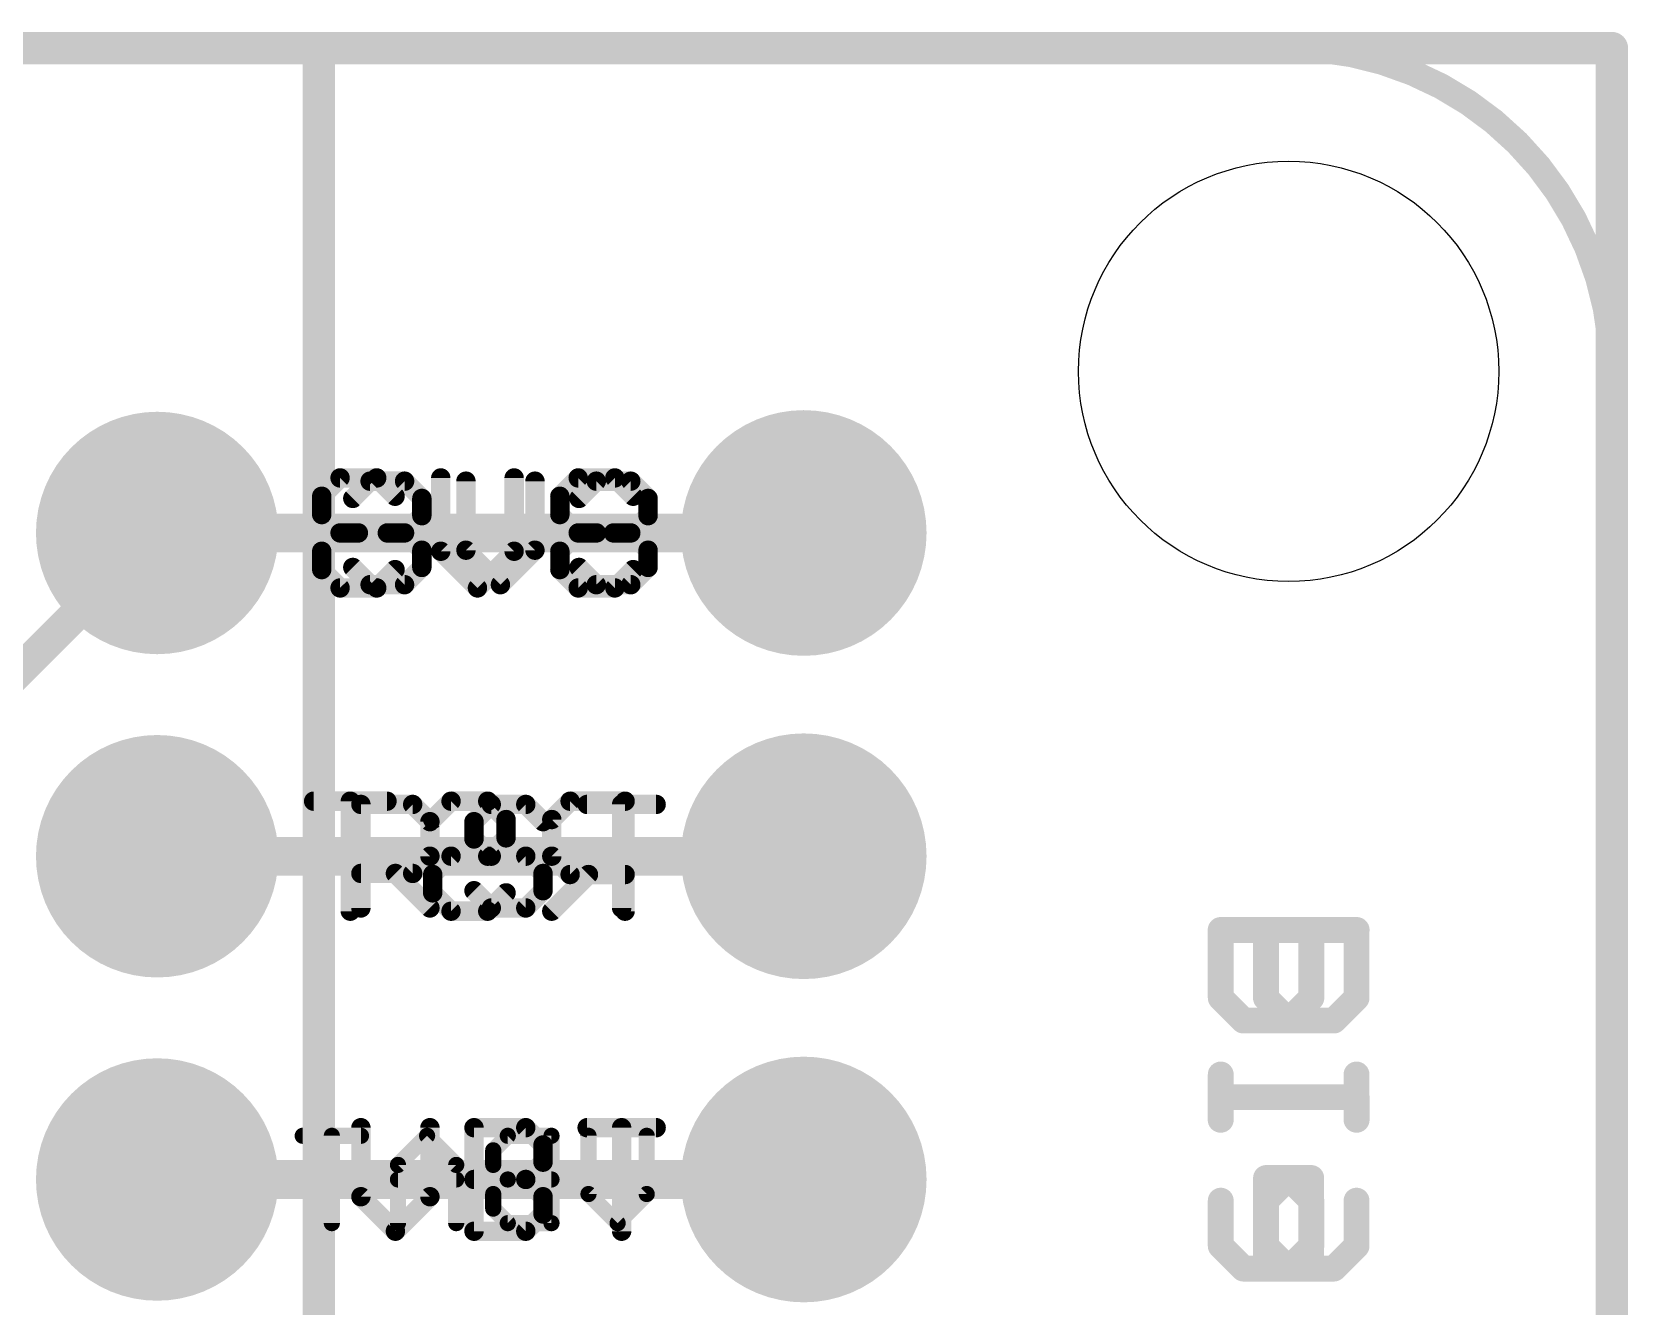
# Model space of a CAD drawing. Extents: x -30 to 77, y -16 to 37.
# Drawn here: x 28.23 to 40.77, y 25.68 to 35.69 of the extents above; entities that cross this region are included whole.
import ezdxf

# ---------------------------------------------------------------- set-up
doc = ezdxf.new("R2010")
doc.units = 0
for name, color, linetype in [('1', 12, 'CONTINUOUS'), ('16', 132, 'CONTINUOUS'), ('17', 110, 'CONTINUOUS'), ('20', 53, 'CONTINUOUS'), ('21', 41, 'CONTINUOUS'), ('22', 40, 'CONTINUOUS')]:
    doc.layers.add(name, color=color, linetype=linetype)

# ---------------------------------------------------------------- blocks, each defined once
blk = doc.blocks.new('ROUNDP')
at = {"const_width": 0.5}
blk.add_lwpolyline([(0, -0.25, 1), (0, 0.25, 1), (0, -0.25)], format="xyb", dxfattribs=at)

msp = doc.modelspace()

# ---------------------------------------------------------------- linework, layer by layer
at = {"layer": '1'}
for points, const_width in [([(40.64, 35.56), (0, 35.56)], 0.254), ([(40.64, 0), (40.64, 35.56)], 0.254), ([(29.21, 31.75), (34.29, 31.75)], 0.3048), ([(29.21, 31.75), (34.29, 31.75)], 0.3048), ([(29.21, 29.21), (34.29, 29.21)], 0.3048), ([(29.21, 29.21), (34.29, 29.21)], 0.3048), ([(29.21, 26.67), (34.29, 26.67)], 0.3048), ([(29.21, 26.67), (34.29, 26.67)], 0.3048)]:
    msp.add_lwpolyline(points, dxfattribs=dict(at, const_width=const_width))
for points, const_width in [([(40.7035, 35.56, 1), (40.5765, 35.56)], 0.127), ([(40.64, 35.4965, 1), (40.64, 35.6235)], 0.127), ([(29.21, 31.8262, 1), (29.21, 31.6738)], 0.1524), ([(29.21, 31.8262, 1), (29.21, 31.6738)], 0.1524), ([(34.29, 31.6738, 1), (34.29, 31.8262)], 0.1524), ([(34.29, 31.6738, 1), (34.29, 31.8262)], 0.1524), ([(29.21, 29.2862, 1), (29.21, 29.1338)], 0.1524), ([(29.21, 29.2862, 1), (29.21, 29.1338)], 0.1524), ([(34.29, 29.1338, 1), (34.29, 29.2862)], 0.1524), ([(34.29, 29.1338, 1), (34.29, 29.2862)], 0.1524), ([(29.21, 26.7462, 1), (29.21, 26.5938)], 0.1524), ([(29.21, 26.7462, 1), (29.21, 26.5938)], 0.1524), ([(34.29, 26.5938, 1), (34.29, 26.7462)], 0.1524), ([(34.29, 26.5938, 1), (34.29, 26.7462)], 0.1524)]:
    msp.add_lwpolyline(points, format="xyb", dxfattribs=dict(at, const_width=const_width))
at = {"layer": '16', "const_width": 0.254}
for points in [[(40.64, 35.56), (0, 35.56)], [(40.64, 0), (40.64, 35.56)], [(27.686, 30.226), (29.21, 31.75)]]:
    msp.add_lwpolyline(points, dxfattribs=at)
at = {"layer": '16', "const_width": 0.127}
for points in [[(40.7035, 35.56, 1), (40.5765, 35.56)], [(40.64, 35.4965, 1), (40.64, 35.6235)], [(29.2549, 31.7051, 1), (29.1651, 31.7949)]]:
    msp.add_lwpolyline(points, format="xyb", dxfattribs=at)
at = {"layer": '20', "const_width": 0.2032}
for points in [[(2.54, 35.56), (38.1, 35.56)], [(40.64, 2.54), (40.64, 33.02)]]:
    msp.add_lwpolyline(points, dxfattribs=at)
at = {"layer": '20'}
for points, const_width in [([(40.64, 33.02, 0.4142), (38.1, 35.56)], 0.2032), ([(38.1, 35.6108, 1), (38.1, 35.5092)], 0.1016), ([(38.1, 35.5092, 1), (38.1, 35.6108)], 0.1016), ([(40.6908, 33.02, 1), (40.5892, 33.02)], 0.1016), ([(40.5892, 33.02, 1), (40.6908, 33.02)], 0.1016)]:
    msp.add_lwpolyline(points, format="xyb", dxfattribs=dict(at, const_width=const_width))
msp.add_circle((38.1, 33.02), 1.651, dxfattribs=at)
at = {"layer": '21'}
for points, const_width in [([(10.16, 35.56), (30.48, 35.56)], 0.254), ([(30.48, 35.56), (30.48, 2.54)], 0.254), ([(30.7471, 32.0215), (30.8827, 32.1571)], 0.1524), ([(30.8827, 32.1571), (31.1538, 32.1571)], 0.1524), ([(31.1538, 32.1571), (31.2894, 32.0215)], 0.1524), ([(31.6358, 32.1571), (31.6358, 31.6148)], 0.1524), ([(32.1782, 31.6148), (32.1782, 32.1571)], 0.1524), ([(32.5246, 32.0215), (32.6602, 32.1571)], 0.1524), ([(32.6602, 32.1571), (32.9313, 32.1571)], 0.1524), ([(32.9313, 32.1571), (33.0669, 32.0215)], 0.1524), ([(31.2894, 32.0215), (31.2894, 31.8859)], 0.1524), ([(33.0669, 32.0215), (33.0669, 31.8859)], 0.1524), ([(31.2894, 31.8859), (31.1538, 31.7503)], 0.1524), ([(33.0669, 31.8859), (32.9313, 31.7503)], 0.1524), ([(31.1538, 31.7503), (31.0183, 31.7503)], 0.1524), ([(31.1538, 31.7503), (31.2894, 31.6148)], 0.1524), ([(32.9313, 31.7503), (32.7957, 31.7503)], 0.1524), ([(32.9313, 31.7503), (33.0669, 31.6148)], 0.1524), ([(31.2894, 31.6148), (31.2894, 31.4792)], 0.1524), ([(31.6358, 31.6148), (31.907, 31.3436)], 0.1524), ([(31.907, 31.3436), (32.1782, 31.6148)], 0.1524), ([(33.0669, 31.6148), (33.0669, 31.4792)], 0.1524), ([(30.8827, 31.3436), (30.7471, 31.4792)], 0.1524), ([(31.2894, 31.4792), (31.1538, 31.3436)], 0.1524), ([(32.6602, 31.3436), (32.5246, 31.4792)], 0.1524), ([(33.0669, 31.4792), (32.9313, 31.3436)], 0.1524), ([(31.1538, 31.3436), (30.8827, 31.3436)], 0.1524), ([(32.9313, 31.3436), (32.6602, 31.3436)], 0.1524), ([(30.8106, 28.8036), (30.8106, 29.6171)], 0.1524), ([(30.8106, 29.6171), (31.2173, 29.6171)], 0.1524), ([(31.2173, 29.6171), (31.3529, 29.4815)], 0.1524), ([(31.8349, 29.6171), (31.6993, 29.4815)], 0.1524), ([(32.1061, 29.6171), (31.8349, 29.6171)], 0.1524), ([(32.2417, 29.4815), (32.1061, 29.6171)], 0.1524), ([(32.5881, 29.6171), (33.1304, 29.6171)], 0.1524), ([(32.8592, 28.8036), (32.8592, 29.6171)], 0.1524), ([(31.3529, 29.4815), (31.3529, 29.2103)], 0.1524), ([(31.6993, 29.4815), (31.6993, 29.3459)], 0.1524), ([(31.6993, 29.3459), (31.8349, 29.2103)], 0.1524), ([(31.3529, 29.2103), (31.2173, 29.0748)], 0.1524), ([(31.8349, 29.2103), (32.1061, 29.2103)], 0.1524), ([(32.1061, 29.2103), (32.2417, 29.0748)], 0.1524), ([(31.2173, 29.0748), (30.8106, 29.0748)], 0.1524), ([(31.0818, 29.0748), (31.3529, 28.8036)], 0.1524), ([(32.2417, 29.0748), (32.2417, 28.9392)], 0.1524), ([(31.8349, 28.8036), (31.6993, 28.9392)], 0.1524), ([(32.2417, 28.9392), (32.1061, 28.8036)], 0.1524), ([(32.1061, 28.8036), (31.8349, 28.8036)], 0.1524), ([(37.5657, 28.6307), (38.6334, 28.6307)], 0.2032), ([(37.9216, 28.0968), (37.9216, 28.6307)], 0.2032), ([(38.6334, 28.6307), (38.6334, 28.0968)], 0.2032), ([(38.0995, 27.9189), (37.9216, 28.0968)], 0.2032), ([(38.6334, 28.0968), (38.4554, 27.9189)], 0.2032), ([(38.4554, 27.9189), (38.0995, 27.9189)], 0.2032), ([(38.6334, 27.1393), (38.6334, 27.4952)], 0.2032), ([(37.5657, 27.1393), (37.5657, 27.3172)], 0.2032), ([(37.5657, 27.3172), (38.6334, 27.3172)], 0.2032), ([(30.8106, 27.0771), (30.8106, 26.5348)], 0.1524), ([(31.3529, 26.5348), (31.3529, 27.0771)], 0.1524), ([(31.6993, 26.2636), (31.6993, 27.0771)], 0.1524), ([(31.6993, 27.0771), (32.1061, 27.0771)], 0.1524), ([(32.1061, 27.0771), (32.2417, 26.9415)], 0.1524), ([(32.5881, 27.0771), (33.1304, 27.0771)], 0.1524), ([(32.8592, 26.2636), (32.8592, 27.0771)], 0.1524), ([(32.2417, 26.9415), (32.2417, 26.8059)], 0.1524), ([(32.2417, 26.8059), (32.1061, 26.6703)], 0.1524), ([(31.6993, 26.6703), (32.1061, 26.6703)], 0.1524), ([(32.1061, 26.6703), (32.2417, 26.5348)], 0.1524), ([(37.9216, 26.5038), (38.0995, 26.6817)], 0.2032), ([(38.0995, 26.6817), (38.2775, 26.6817)], 0.2032), ([(38.2775, 26.6817), (38.2775, 25.9699)], 0.2032), ([(30.8106, 26.5348), (31.0818, 26.2636)], 0.1524), ([(31.0818, 26.2636), (31.3529, 26.5348)], 0.1524), ([(32.2417, 26.5348), (32.2417, 26.3992)], 0.1524), ([(37.9216, 26.1479), (37.9216, 26.5038)], 0.2032), ([(38.6334, 26.5038), (38.6334, 26.1479)], 0.2032), ([(32.2417, 26.3992), (32.1061, 26.2636)], 0.1524), ([(32.1061, 26.2636), (31.6993, 26.2636)], 0.1524), ([(38.0995, 25.9699), (37.9216, 26.1479)], 0.2032), ([(38.6334, 26.1479), (38.4554, 25.9699)], 0.2032), ([(38.4554, 25.9699), (38.0995, 25.9699)], 0.2032)]:
    msp.add_lwpolyline(points, dxfattribs=dict(at, const_width=const_width))
for points, const_width in [([(30.5435, 35.56, 1), (30.4165, 35.56)], 0.127), ([(30.48, 35.4965, 1), (30.48, 35.6235)], 0.127), ([(30.8827, 32.1952, 1), (30.8827, 32.119)], 0.0762), ([(30.9096, 32.1302, 1), (30.8557, 32.184)], 0.0762), ([(31.1808, 32.184, 1), (31.1269, 32.1302)], 0.0762), ([(31.1538, 32.119, 1), (31.1538, 32.1952)], 0.0762), ([(31.6739, 32.1571, 1), (31.5977, 32.1571)], 0.0762), ([(32.2163, 32.1571, 1), (32.1401, 32.1571)], 0.0762), ([(32.6602, 32.1952, 1), (32.6602, 32.119)], 0.0762), ([(32.6871, 32.1302, 1), (32.6332, 32.184)], 0.0762), ([(32.9583, 32.184, 1), (32.9044, 32.1302)], 0.0762), ([(32.9313, 32.119, 1), (32.9313, 32.1952)], 0.0762), ([(30.7201, 32.0485, 1), (30.774, 31.9946)], 0.0762), ([(31.3275, 32.0215, 1), (31.2513, 32.0215)], 0.0762), ([(31.2625, 31.9946, 1), (31.3164, 32.0485)], 0.0762), ([(32.4976, 32.0485, 1), (32.5515, 31.9946)], 0.0762), ([(33.105, 32.0215, 1), (33.0288, 32.0215)], 0.0762), ([(33.04, 31.9946, 1), (33.0938, 32.0485)], 0.0762), ([(31.2513, 31.8859, 1), (31.3275, 31.8859)], 0.0762), ([(31.3164, 31.859, 1), (31.2625, 31.9129)], 0.0762), ([(33.0288, 31.8859, 1), (33.105, 31.8859)], 0.0762), ([(33.0938, 31.859, 1), (33.04, 31.9129)], 0.0762), ([(31.0183, 31.7884, 1), (31.0183, 31.7122)], 0.0762), ([(31.1808, 31.7773, 1), (31.1269, 31.7234)], 0.0762), ([(31.1269, 31.7773, 1), (31.1808, 31.7234)], 0.0762), ([(31.1538, 31.7122, 1), (31.1538, 31.7884)], 0.0762), ([(32.7957, 31.7884, 1), (32.7957, 31.7122)], 0.0762), ([(32.9583, 31.7773, 1), (32.9044, 31.7234)], 0.0762), ([(32.9044, 31.7773, 1), (32.9583, 31.7234)], 0.0762), ([(32.9313, 31.7122, 1), (32.9313, 31.7884)], 0.0762), ([(31.3275, 31.6148, 1), (31.2513, 31.6148)], 0.0762), ([(31.2625, 31.5878, 1), (31.3164, 31.6417)], 0.0762), ([(31.6628, 31.6417, 1), (31.6089, 31.5878)], 0.0762), ([(31.5977, 31.6148, 1), (31.6739, 31.6148)], 0.0762), ([(32.1401, 31.6148, 1), (32.2163, 31.6148)], 0.0762), ([(32.2051, 31.5878, 1), (32.1512, 31.6417)], 0.0762), ([(33.105, 31.6148, 1), (33.0288, 31.6148)], 0.0762), ([(33.04, 31.5878, 1), (33.0938, 31.6417)], 0.0762), ([(30.774, 31.5061, 1), (30.7201, 31.4522)], 0.0762), ([(31.2513, 31.4792, 1), (31.3275, 31.4792)], 0.0762), ([(31.3164, 31.4522, 1), (31.2625, 31.5061)], 0.0762), ([(32.5515, 31.5061, 1), (32.4976, 31.4522)], 0.0762), ([(33.0288, 31.4792, 1), (33.105, 31.4792)], 0.0762), ([(33.0938, 31.4522, 1), (33.04, 31.5061)], 0.0762), ([(30.8827, 31.3817, 1), (30.8827, 31.3055)], 0.0762), ([(30.8557, 31.3167, 1), (30.9096, 31.3705)], 0.0762), ([(31.1269, 31.3705, 1), (31.1808, 31.3167)], 0.0762), ([(31.1538, 31.3055, 1), (31.1538, 31.3817)], 0.0762), ([(31.8801, 31.3705, 1), (31.9339, 31.3167)], 0.0762), ([(31.88, 31.3167, 1), (31.9339, 31.3705)], 0.0762), ([(32.6602, 31.3817, 1), (32.6602, 31.3055)], 0.0762), ([(32.6332, 31.3167, 1), (32.6871, 31.3705)], 0.0762), ([(32.9044, 31.3705, 1), (32.9583, 31.3167)], 0.0762), ([(32.9313, 31.3055, 1), (32.9313, 31.3817)], 0.0762), ([(30.8487, 29.6171, 1), (30.7725, 29.6171)], 0.0762), ([(30.8106, 29.6552, 1), (30.8106, 29.579)], 0.0762), ([(31.2443, 29.644, 1), (31.1904, 29.5902)], 0.0762), ([(31.2173, 29.579, 1), (31.2173, 29.6552)], 0.0762), ([(31.8349, 29.6552, 1), (31.8349, 29.579)], 0.0762), ([(31.8619, 29.5902, 1), (31.808, 29.644)], 0.0762), ([(32.133, 29.644, 1), (32.0791, 29.5902)], 0.0762), ([(32.1061, 29.579, 1), (32.1061, 29.6552)], 0.0762), ([(32.5881, 29.6552, 1), (32.5881, 29.579)], 0.0762), ([(32.8973, 29.6171, 1), (32.8211, 29.6171)], 0.0762), ([(33.1304, 29.579, 1), (33.1304, 29.6552)], 0.0762), ([(31.391, 29.4815, 1), (31.3148, 29.4815)], 0.0762), ([(31.326, 29.4546, 1), (31.3799, 29.5085)], 0.0762), ([(31.7374, 29.4815, 1), (31.6612, 29.4815)], 0.0762), ([(31.6724, 29.5085, 1), (31.7263, 29.4546)], 0.0762), ([(32.2147, 29.4546, 1), (32.2686, 29.5085)], 0.0762), ([(31.7263, 29.3729, 1), (31.6724, 29.319)], 0.0762), ([(31.6612, 29.3459, 1), (31.7374, 29.3459)], 0.0762), ([(31.3148, 29.2103, 1), (31.391, 29.2103)], 0.0762), ([(31.3799, 29.1834, 1), (31.326, 29.2373)], 0.0762), ([(31.8349, 29.2484, 1), (31.8349, 29.1722)], 0.0762), ([(31.808, 29.1834, 1), (31.8619, 29.2373)], 0.0762), ([(32.133, 29.2373, 1), (32.0791, 29.1834)], 0.0762), ([(32.1061, 29.1722, 1), (32.1061, 29.2484)], 0.0762), ([(30.8106, 29.1129, 1), (30.8106, 29.0367)], 0.0762), ([(31.1087, 29.1017, 1), (31.0548, 29.0478)], 0.0762), ([(31.1904, 29.1017, 1), (31.2443, 29.0478)], 0.0762), ([(31.2173, 29.0367, 1), (31.2173, 29.1129)], 0.0762), ([(32.2798, 29.0748, 1), (32.2036, 29.0748)], 0.0762), ([(32.2147, 29.0478, 1), (32.2686, 29.1017)], 0.0762), ([(31.7263, 28.9661, 1), (31.6724, 28.9122)], 0.0762), ([(32.2036, 28.9392, 1), (32.2798, 28.9392)], 0.0762), ([(32.2686, 28.9122, 1), (32.2147, 28.9661)], 0.0762), ([(31.326, 28.7767, 1), (31.3799, 28.8305)], 0.0762), ([(31.8349, 28.8417, 1), (31.8349, 28.7655)], 0.0762), ([(31.808, 28.7767, 1), (31.8619, 28.8305)], 0.0762), ([(32.0791, 28.8305, 1), (32.133, 28.7767)], 0.0762), ([(32.1061, 28.7655, 1), (32.1061, 28.8417)], 0.0762), ([(30.7725, 28.8036, 1), (30.8487, 28.8036)], 0.0762), ([(32.8211, 28.8036, 1), (32.8973, 28.8036)], 0.0762), ([(37.5657, 28.6815, 1), (37.5657, 28.5799)], 0.1016), ([(37.9724, 28.6307, 1), (37.8708, 28.6307)], 0.1016), ([(38.6842, 28.6307, 1), (38.5826, 28.6307)], 0.1016), ([(38.6334, 28.5799, 1), (38.6334, 28.6815)], 0.1016), ([(37.9575, 28.1328, 1), (37.8857, 28.0609)], 0.1016), ([(37.8708, 28.0968, 1), (37.9724, 28.0968)], 0.1016), ([(38.5826, 28.0968, 1), (38.6842, 28.0968)], 0.1016), ([(38.6693, 28.0609, 1), (38.5975, 28.1328)], 0.1016), ([(38.0995, 27.9697, 1), (38.0995, 27.8681)], 0.1016), ([(38.0636, 27.883, 1), (38.1355, 27.9548)], 0.1016), ([(38.4195, 27.9548, 1), (38.4914, 27.883)], 0.1016), ([(38.4554, 27.8681, 1), (38.4554, 27.9697)], 0.1016), ([(38.6842, 27.4952, 1), (38.5826, 27.4952)], 0.1016), ([(37.6165, 27.3172, 1), (37.5149, 27.3172)], 0.1016), ([(37.5657, 27.368, 1), (37.5657, 27.2664)], 0.1016), ([(38.6334, 27.2664, 1), (38.6334, 27.368)], 0.1016), ([(30.8487, 27.0771, 1), (30.7725, 27.0771)], 0.0762), ([(31.391, 27.0771, 1), (31.3148, 27.0771)], 0.0762), ([(31.7374, 27.0771, 1), (31.6612, 27.0771)], 0.0762), ([(31.6993, 27.1152, 1), (31.6993, 27.039)], 0.0762), ([(32.133, 27.104, 1), (32.0791, 27.0502)], 0.0762), ([(32.1061, 27.039, 1), (32.1061, 27.1152)], 0.0762), ([(32.5881, 27.1152, 1), (32.5881, 27.039)], 0.0762), ([(32.8973, 27.0771, 1), (32.8211, 27.0771)], 0.0762), ([(33.1304, 27.039, 1), (33.1304, 27.1152)], 0.0762), ([(37.5149, 27.1393, 1), (37.6165, 27.1393)], 0.1016), ([(38.5826, 27.1393, 1), (38.6842, 27.1393)], 0.1016), ([(32.2798, 26.9415, 1), (32.2036, 26.9415)], 0.0762), ([(32.2147, 26.9146, 1), (32.2686, 26.9685)], 0.0762), ([(32.2036, 26.8059, 1), (32.2798, 26.8059)], 0.0762), ([(32.2686, 26.779, 1), (32.2147, 26.8329)], 0.0762), ([(31.6993, 26.7084, 1), (31.6993, 26.6322)], 0.0762), ([(32.133, 26.6973, 1), (32.0791, 26.6434)], 0.0762), ([(32.0791, 26.6973, 1), (32.133, 26.6434)], 0.0762), ([(32.1061, 26.6322, 1), (32.1061, 26.7084)], 0.0762), ([(38.0995, 26.7325, 1), (38.0995, 26.6309)], 0.1016), ([(38.1355, 26.6458, 1), (38.0636, 26.7176)], 0.1016), ([(38.3283, 26.6817, 1), (38.2267, 26.6817)], 0.1016), ([(38.2775, 26.6309, 1), (38.2775, 26.7325)], 0.1016), ([(30.8375, 26.5617, 1), (30.7836, 26.5078)], 0.0762), ([(31.3799, 26.5078, 1), (31.326, 26.5617)], 0.0762), ([(32.2798, 26.5348, 1), (32.2036, 26.5348)], 0.0762), ([(32.2147, 26.5078, 1), (32.2686, 26.5617)], 0.0762), ([(37.9724, 26.5038, 1), (37.8708, 26.5038)], 0.1016), ([(37.8857, 26.5397, 1), (37.9575, 26.4678)], 0.1016), ([(38.6842, 26.5038, 1), (38.5826, 26.5038)], 0.1016), ([(30.7725, 26.5348, 1), (30.8487, 26.5348)], 0.0762), ([(31.3148, 26.5348, 1), (31.391, 26.5348)], 0.0762), ([(32.2686, 26.3722, 1), (32.2147, 26.4261)], 0.0762), ([(31.6993, 26.3017, 1), (31.6993, 26.2255)], 0.0762), ([(32.1061, 26.2255, 1), (32.1061, 26.3017)], 0.0762), ([(32.2036, 26.3992, 1), (32.2798, 26.3992)], 0.0762), ([(31.0548, 26.2905, 1), (31.1087, 26.2367)], 0.0762), ([(31.0548, 26.2367, 1), (31.1087, 26.2905)], 0.0762), ([(31.6612, 26.2636, 1), (31.7374, 26.2636)], 0.0762), ([(32.0791, 26.2905, 1), (32.133, 26.2367)], 0.0762), ([(32.8211, 26.2636, 1), (32.8973, 26.2636)], 0.0762), ([(37.9575, 26.1838, 1), (37.8857, 26.1119)], 0.1016), ([(38.6693, 26.1119, 1), (38.5975, 26.1838)], 0.1016), ([(37.8708, 26.1479, 1), (37.9724, 26.1479)], 0.1016), ([(38.5826, 26.1479, 1), (38.6842, 26.1479)], 0.1016), ([(38.0995, 26.0207, 1), (38.0995, 25.9191)], 0.1016), ([(38.0636, 25.934, 1), (38.1355, 26.0058)], 0.1016), ([(38.2267, 25.9699, 1), (38.3283, 25.9699)], 0.1016), ([(38.4195, 26.0058, 1), (38.4914, 25.934)], 0.1016), ([(38.4554, 25.9191, 1), (38.4554, 26.0207)], 0.1016)]:
    msp.add_lwpolyline(points, format="xyb", dxfattribs=dict(at, const_width=const_width))
at = {"layer": '22'}
for points, const_width in [([(30.6469, 32.1825), (30.5028, 32.0385)], 0.1524), ([(30.935, 32.1825), (30.6469, 32.1825)], 0.1524), ([(31.079, 32.0385), (30.935, 32.1825)], 0.1524), ([(31.4383, 31.6063), (31.4383, 32.1825)], 0.1524), ([(32.0146, 32.1825), (32.0146, 31.6063)], 0.1524), ([(32.5179, 32.1825), (32.3739, 32.0385)], 0.1524), ([(32.806, 32.1825), (32.5179, 32.1825)], 0.1524), ([(32.9501, 32.0385), (32.806, 32.1825)], 0.1524), ([(30.5028, 32.0385), (30.5028, 31.8944)], 0.1524), ([(32.3739, 32.0385), (32.3739, 31.8944)], 0.1524), ([(30.5028, 31.8944), (30.6469, 31.7504)], 0.1524), ([(32.3739, 31.8944), (32.5179, 31.7504)], 0.1524), ([(30.6469, 31.7504), (30.5028, 31.6063)], 0.1524), ([(30.6469, 31.7504), (30.7909, 31.7504)], 0.1524), ([(32.5179, 31.7504), (32.3739, 31.6063)], 0.1524), ([(32.5179, 31.7504), (32.662, 31.7504)], 0.1524), ([(30.5028, 31.6063), (30.5028, 31.4623)], 0.1524), ([(31.7264, 31.3182), (31.4383, 31.6063)], 0.1524), ([(32.0146, 31.6063), (31.7264, 31.3182)], 0.1524), ([(32.3739, 31.6063), (32.3739, 31.4623)], 0.1524), ([(30.5028, 31.4623), (30.6469, 31.3182)], 0.1524), ([(30.935, 31.3182), (31.079, 31.4623)], 0.1524), ([(32.3739, 31.4623), (32.5179, 31.3182)], 0.1524), ([(32.806, 31.3182), (32.9501, 31.4623)], 0.1524), ([(30.6469, 31.3182), (30.935, 31.3182)], 0.1524), ([(32.5179, 31.3182), (32.806, 31.3182)], 0.1524), ([(31.0155, 29.6425), (30.4393, 29.6425)], 0.1524), ([(30.7274, 28.7782), (30.7274, 29.6425)], 0.1524), ([(31.3748, 29.4985), (31.5189, 29.6425)], 0.1524), ([(31.5189, 29.6425), (31.807, 29.6425)], 0.1524), ([(31.807, 29.6425), (31.9511, 29.4985)], 0.1524), ([(32.4544, 29.6425), (32.3104, 29.4985)], 0.1524), ([(32.8866, 29.6425), (32.4544, 29.6425)], 0.1524), ([(32.8866, 28.7782), (32.8866, 29.6425)], 0.1524), ([(31.9511, 29.4985), (31.9511, 29.3544)], 0.1524), ([(32.3104, 29.4985), (32.3104, 29.2104)], 0.1524), ([(31.9511, 29.3544), (31.807, 29.2104)], 0.1524), ([(31.5189, 29.2104), (31.3748, 29.0663)], 0.1524), ([(31.807, 29.2104), (31.5189, 29.2104)], 0.1524), ([(32.3104, 29.2104), (32.4544, 29.0663)], 0.1524), ([(31.3748, 29.0663), (31.3748, 28.9223)], 0.1524), ([(32.5985, 29.0663), (32.3104, 28.7782)], 0.1524), ([(32.4544, 29.0663), (32.8866, 29.0663)], 0.1524), ([(31.3748, 28.9223), (31.5189, 28.7782)], 0.1524), ([(31.807, 28.7782), (31.9511, 28.9223)], 0.1524), ([(31.5189, 28.7782), (31.807, 28.7782)], 0.1524), ([(38.6343, 28.6307), (37.5666, 28.6307)], 0.2032), ([(37.5666, 28.6307), (37.5666, 28.0968)], 0.2032), ([(38.2784, 28.0968), (38.2784, 28.6307)], 0.2032), ([(37.5666, 28.0968), (37.7446, 27.9189)], 0.2032), ([(38.1005, 27.9189), (38.2784, 28.0968)], 0.2032), ([(37.7446, 27.9189), (38.1005, 27.9189)], 0.2032), ([(37.5666, 27.1393), (37.5666, 27.4952)], 0.2032), ([(38.6343, 27.3172), (37.5666, 27.3172)], 0.2032), ([(38.6343, 27.1393), (38.6343, 27.3172)], 0.2032), ([(30.8111, 27.0135), (30.3535, 27.0135)], 0.127), ([(30.5823, 26.3271), (30.5823, 27.0135)], 0.127), ([(31.3307, 27.0135), (31.1019, 26.7847)], 0.127), ([(31.5595, 26.7847), (31.3307, 27.0135)], 0.127), ([(31.9647, 27.0135), (31.8503, 26.8991)], 0.127), ([(32.3079, 27.0135), (31.9647, 27.0135)], 0.127), ([(32.3079, 26.3271), (32.3079, 27.0135)], 0.127), ([(32.5987, 26.5559), (32.5987, 27.0135)], 0.127), ([(33.0563, 27.0135), (33.0563, 26.5559)], 0.127), ([(31.1019, 26.7847), (31.1019, 26.3271)], 0.127), ([(31.5595, 26.3271), (31.5595, 26.7847)], 0.127), ([(31.8503, 26.8991), (31.8503, 26.7847)], 0.127), ([(31.8503, 26.7847), (31.9647, 26.6703)], 0.127), ([(31.5595, 26.6703), (31.1019, 26.6703)], 0.127), ([(31.9647, 26.6703), (31.8503, 26.5559)], 0.127), ([(32.3079, 26.6703), (31.9647, 26.6703)], 0.127), ([(38.1005, 26.6817), (37.9225, 26.6817)], 0.2032), ([(37.9225, 26.6817), (37.9225, 25.9699)], 0.2032), ([(38.2784, 26.5038), (38.1005, 26.6817)], 0.2032), ([(31.8503, 26.5559), (31.8503, 26.4415)], 0.127), ([(32.8275, 26.3271), (32.5987, 26.5559)], 0.127), ([(33.0563, 26.5559), (32.8275, 26.3271)], 0.127), ([(37.5666, 26.5038), (37.5666, 26.1479)], 0.2032), ([(38.2784, 26.1479), (38.2784, 26.5038)], 0.2032), ([(31.8503, 26.4415), (31.9647, 26.3271)], 0.127), ([(31.9647, 26.3271), (32.3079, 26.3271)], 0.127), ([(37.5666, 26.1479), (37.7446, 25.9699)], 0.2032), ([(38.1005, 25.9699), (38.2784, 26.1479)], 0.2032), ([(37.7446, 25.9699), (38.1005, 25.9699)], 0.2032)]:
    msp.add_lwpolyline(points, dxfattribs=dict(at, const_width=const_width))
for points, const_width in [([(30.6469, 32.2206, 1), (30.6469, 32.1444)], 0.0762), ([(30.6738, 32.1556, 1), (30.6199, 32.2095)], 0.0762), ([(30.9619, 32.2095, 1), (30.908, 32.1556)], 0.0762), ([(30.935, 32.1444, 1), (30.935, 32.2206)], 0.0762), ([(31.4764, 32.1825, 1), (31.4002, 32.1825)], 0.0762), ([(32.0527, 32.1825, 1), (31.9765, 32.1825)], 0.0762), ([(32.5179, 32.2206, 1), (32.5179, 32.1444)], 0.0762), ([(32.5449, 32.1556, 1), (32.491, 32.2095)], 0.0762), ([(32.833, 32.2095, 1), (32.7791, 32.1556)], 0.0762), ([(32.806, 32.1444, 1), (32.806, 32.2206)], 0.0762), ([(30.5409, 32.0385, 1), (30.4647, 32.0385)], 0.0762), ([(32.412, 32.0385, 1), (32.3358, 32.0385)], 0.0762), ([(30.4759, 32.0654, 1), (30.5298, 32.0115)], 0.0762), ([(31.0521, 32.0115, 1), (31.106, 32.0654)], 0.0762), ([(32.3469, 32.0654, 1), (32.4008, 32.0115)], 0.0762), ([(32.9231, 32.0115, 1), (32.977, 32.0654)], 0.0762), ([(30.5298, 31.9214, 1), (30.4759, 31.8675)], 0.0762), ([(30.4647, 31.8944, 1), (30.5409, 31.8944)], 0.0762), ([(32.4008, 31.9214, 1), (32.3469, 31.8675)], 0.0762), ([(32.3358, 31.8944, 1), (32.412, 31.8944)], 0.0762), ([(30.6469, 31.7885, 1), (30.6469, 31.7123)], 0.0762), ([(30.6738, 31.7234, 1), (30.6199, 31.7773)], 0.0762), ([(30.6199, 31.7234, 1), (30.6738, 31.7773)], 0.0762), ([(30.7909, 31.7123, 1), (30.7909, 31.7885)], 0.0762), ([(32.5179, 31.7885, 1), (32.5179, 31.7123)], 0.0762), ([(32.5449, 31.7234, 1), (32.491, 31.7773)], 0.0762), ([(32.491, 31.7234, 1), (32.5449, 31.7773)], 0.0762), ([(32.662, 31.7123, 1), (32.662, 31.7885)], 0.0762), ([(30.5409, 31.6063, 1), (30.4647, 31.6063)], 0.0762), ([(30.4759, 31.6333, 1), (30.5298, 31.5794)], 0.0762), ([(31.4653, 31.6333, 1), (31.4114, 31.5794)], 0.0762), ([(31.4002, 31.6063, 1), (31.4764, 31.6063)], 0.0762), ([(31.9765, 31.6063, 1), (32.0527, 31.6063)], 0.0762), ([(32.0415, 31.5794, 1), (31.9876, 31.6333)], 0.0762), ([(32.3469, 31.6333, 1), (32.4008, 31.5794)], 0.0762), ([(32.412, 31.6063, 1), (32.3358, 31.6063)], 0.0762), ([(30.5298, 31.4892, 1), (30.4759, 31.4353)], 0.0762), ([(30.4647, 31.4623, 1), (30.5409, 31.4623)], 0.0762), ([(31.106, 31.4353, 1), (31.0521, 31.4892)], 0.0762), ([(32.4008, 31.4892, 1), (32.3469, 31.4353)], 0.0762), ([(32.3358, 31.4623, 1), (32.412, 31.4623)], 0.0762), ([(32.977, 31.4353, 1), (32.9231, 31.4892)], 0.0762), ([(30.6469, 31.3563, 1), (30.6469, 31.2801)], 0.0762), ([(30.6199, 31.2913, 1), (30.6738, 31.3451)], 0.0762), ([(30.908, 31.3451, 1), (30.9619, 31.2913)], 0.0762), ([(30.935, 31.2801, 1), (30.935, 31.3563)], 0.0762), ([(31.6995, 31.3451, 1), (31.7534, 31.2913)], 0.0762), ([(31.6995, 31.2913, 1), (31.7534, 31.3451)], 0.0762), ([(32.5179, 31.3563, 1), (32.5179, 31.2801)], 0.0762), ([(32.491, 31.2913, 1), (32.5449, 31.3451)], 0.0762), ([(32.7791, 31.3451, 1), (32.833, 31.2913)], 0.0762), ([(32.806, 31.2801, 1), (32.806, 31.3563)], 0.0762), ([(30.4393, 29.6806, 1), (30.4393, 29.6044)], 0.0762), ([(30.7655, 29.6425, 1), (30.6893, 29.6425)], 0.0762), ([(31.0155, 29.6044, 1), (31.0155, 29.6806)], 0.0762), ([(31.5189, 29.6806, 1), (31.5189, 29.6044)], 0.0762), ([(31.5458, 29.6156, 1), (31.4919, 29.6695)], 0.0762), ([(31.8339, 29.6695, 1), (31.7801, 29.6156)], 0.0762), ([(31.807, 29.6044, 1), (31.807, 29.6806)], 0.0762), ([(32.4544, 29.6806, 1), (32.4544, 29.6044)], 0.0762), ([(32.4814, 29.6156, 1), (32.4275, 29.6695)], 0.0762), ([(32.9247, 29.6425, 1), (32.8485, 29.6425)], 0.0762), ([(32.8866, 29.6044, 1), (32.8866, 29.6806)], 0.0762), ([(31.3479, 29.5254, 1), (31.4018, 29.4715)], 0.0762), ([(31.9892, 29.4985, 1), (31.913, 29.4985)], 0.0762), ([(31.9241, 29.4715, 1), (31.978, 29.5254)], 0.0762), ([(32.2834, 29.5254, 1), (32.3373, 29.4715)], 0.0762), ([(32.3485, 29.4985, 1), (32.2723, 29.4985)], 0.0762), ([(31.913, 29.3544, 1), (31.9892, 29.3544)], 0.0762), ([(31.978, 29.3275, 1), (31.9241, 29.3814)], 0.0762), ([(31.5189, 29.2485, 1), (31.5189, 29.1723)], 0.0762), ([(31.5458, 29.1834, 1), (31.4919, 29.2373)], 0.0762), ([(31.7801, 29.2373, 1), (31.8339, 29.1834)], 0.0762), ([(31.807, 29.1723, 1), (31.807, 29.2485)], 0.0762), ([(32.3373, 29.2373, 1), (32.2834, 29.1834)], 0.0762), ([(32.2723, 29.2104, 1), (32.3485, 29.2104)], 0.0762), ([(31.4129, 29.0663, 1), (31.3367, 29.0663)], 0.0762), ([(31.3479, 29.0933, 1), (31.4018, 29.0394)], 0.0762), ([(32.4544, 29.1044, 1), (32.4544, 29.0282)], 0.0762), ([(32.4275, 29.0394, 1), (32.4814, 29.0933)], 0.0762), ([(32.6254, 29.0394, 1), (32.5715, 29.0933)], 0.0762), ([(32.8866, 29.0282, 1), (32.8866, 29.1044)], 0.0762), ([(31.4018, 28.9492, 1), (31.3479, 28.8953)], 0.0762), ([(31.978, 28.8953, 1), (31.9241, 28.9492)], 0.0762), ([(31.3367, 28.9223, 1), (31.4129, 28.9223)], 0.0762), ([(31.5189, 28.8163, 1), (31.5189, 28.7401)], 0.0762), ([(31.807, 28.7401, 1), (31.807, 28.8163)], 0.0762), ([(30.6893, 28.7782, 1), (30.7655, 28.7782)], 0.0762), ([(31.4919, 28.7513, 1), (31.5458, 28.8051)], 0.0762), ([(31.7801, 28.8051, 1), (31.8339, 28.7513)], 0.0762), ([(32.2834, 28.8051, 1), (32.3373, 28.7513)], 0.0762), ([(32.8485, 28.7782, 1), (32.9247, 28.7782)], 0.0762), ([(37.5666, 28.6815, 1), (37.5666, 28.5799)], 0.1016), ([(37.6174, 28.6307, 1), (37.5158, 28.6307)], 0.1016), ([(38.3292, 28.6307, 1), (38.2276, 28.6307)], 0.1016), ([(38.6343, 28.5799, 1), (38.6343, 28.6815)], 0.1016), ([(37.6025, 28.1328, 1), (37.5307, 28.0609)], 0.1016), ([(37.5158, 28.0968, 1), (37.6174, 28.0968)], 0.1016), ([(38.2276, 28.0968, 1), (38.3292, 28.0968)], 0.1016), ([(38.3143, 28.0609, 1), (38.2425, 28.1328)], 0.1016), ([(37.7446, 27.9697, 1), (37.7446, 27.8681)], 0.1016), ([(37.7086, 27.883, 1), (37.7805, 27.9548)], 0.1016), ([(38.0645, 27.9548, 1), (38.1364, 27.883)], 0.1016), ([(38.1005, 27.8681, 1), (38.1005, 27.9697)], 0.1016), ([(37.6174, 27.4952, 1), (37.5158, 27.4952)], 0.1016), ([(37.5666, 27.368, 1), (37.5666, 27.2664)], 0.1016), ([(38.6851, 27.3172, 1), (38.5835, 27.3172)], 0.1016), ([(38.6343, 27.2664, 1), (38.6343, 27.368)], 0.1016), ([(37.5158, 27.1393, 1), (37.6174, 27.1393)], 0.1016), ([(38.5835, 27.1393, 1), (38.6851, 27.1393)], 0.1016), ([(30.3535, 27.0452, 1), (30.3535, 26.9817)], 0.0635), ([(30.614, 27.0135, 1), (30.5505, 27.0135)], 0.0635), ([(30.8111, 26.9817, 1), (30.8111, 27.0452)], 0.0635), ([(31.3532, 27.0359, 1), (31.3083, 26.991)], 0.0635), ([(31.3532, 26.991, 1), (31.3083, 27.0359)], 0.0635), ([(31.9647, 27.0452, 1), (31.9647, 26.9817)], 0.0635), ([(31.9872, 26.991, 1), (31.9423, 27.0359)], 0.0635), ([(32.3397, 27.0135, 1), (32.2762, 27.0135)], 0.0635), ([(32.3079, 26.9817, 1), (32.3079, 27.0452)], 0.0635), ([(32.6305, 27.0135, 1), (32.567, 27.0135)], 0.0635), ([(33.0881, 27.0135, 1), (33.0246, 27.0135)], 0.0635), ([(31.1337, 26.7847, 1), (31.0702, 26.7847)], 0.0635), ([(31.0795, 26.8071, 1), (31.1244, 26.7622)], 0.0635), ([(31.5912, 26.7847, 1), (31.5278, 26.7847)], 0.0635), ([(31.537, 26.7622, 1), (31.582, 26.8071)], 0.0635), ([(31.8821, 26.8991, 1), (31.8186, 26.8991)], 0.0635), ([(31.8279, 26.9215, 1), (31.8728, 26.8766)], 0.0635), ([(31.8728, 26.8071, 1), (31.8279, 26.7622)], 0.0635), ([(31.1019, 26.702, 1), (31.1019, 26.6385)], 0.0635), ([(31.5595, 26.6385, 1), (31.5595, 26.702)], 0.0635), ([(31.8186, 26.7847, 1), (31.8821, 26.7847)], 0.0635), ([(31.9647, 26.702, 1), (31.9647, 26.6385)], 0.0635), ([(31.9872, 26.6478, 1), (31.9423, 26.6927)], 0.0635), ([(31.9423, 26.6478, 1), (31.9872, 26.6927)], 0.0635), ([(32.3079, 26.6385, 1), (32.3079, 26.702)], 0.0635), ([(37.9225, 26.7325, 1), (37.9225, 26.6309)], 0.1016), ([(37.9733, 26.6817, 1), (37.8717, 26.6817)], 0.1016), ([(38.1364, 26.7176, 1), (38.0645, 26.6458)], 0.1016), ([(38.1005, 26.6309, 1), (38.1005, 26.7325)], 0.1016), ([(31.8821, 26.5559, 1), (31.8186, 26.5559)], 0.0635), ([(31.8279, 26.5783, 1), (31.8728, 26.5334)], 0.0635), ([(32.567, 26.5559, 1), (32.6305, 26.5559)], 0.0635), ([(32.6212, 26.5783, 1), (32.5763, 26.5334)], 0.0635), ([(33.0246, 26.5559, 1), (33.0881, 26.5559)], 0.0635), ([(33.0788, 26.5334, 1), (33.0339, 26.5783)], 0.0635), ([(37.6174, 26.5038, 1), (37.5158, 26.5038)], 0.1016), ([(38.3292, 26.5038, 1), (38.2276, 26.5038)], 0.1016), ([(38.2425, 26.4678, 1), (38.3143, 26.5397)], 0.1016), ([(31.8186, 26.4415, 1), (31.8821, 26.4415)], 0.0635), ([(31.8728, 26.4639, 1), (31.8279, 26.419)], 0.0635), ([(30.5505, 26.3271, 1), (30.614, 26.3271)], 0.0635), ([(31.0702, 26.3271, 1), (31.1337, 26.3271)], 0.0635), ([(31.5278, 26.3271, 1), (31.5912, 26.3271)], 0.0635), ([(31.9647, 26.3589, 1), (31.9647, 26.2954)], 0.0635), ([(31.9423, 26.3046, 1), (31.9872, 26.3496)], 0.0635), ([(32.2762, 26.3271, 1), (32.3397, 26.3271)], 0.0635), ([(32.3079, 26.2954, 1), (32.3079, 26.3589)], 0.0635), ([(32.8051, 26.3496, 1), (32.85, 26.3046)], 0.0635), ([(32.8051, 26.3046, 1), (32.85, 26.3496)], 0.0635), ([(37.6025, 26.1838, 1), (37.5307, 26.1119)], 0.1016), ([(38.3143, 26.1119, 1), (38.2425, 26.1838)], 0.1016), ([(37.5158, 26.1479, 1), (37.6174, 26.1479)], 0.1016), ([(38.2276, 26.1479, 1), (38.3292, 26.1479)], 0.1016), ([(37.7446, 26.0207, 1), (37.7446, 25.9191)], 0.1016), ([(37.7086, 25.934, 1), (37.7805, 26.0058)], 0.1016), ([(37.8717, 25.9699, 1), (37.9733, 25.9699)], 0.1016), ([(38.0645, 26.0058, 1), (38.1364, 25.934)], 0.1016), ([(38.1005, 25.9191, 1), (38.1005, 26.0207)], 0.1016)]:
    msp.add_lwpolyline(points, format="xyb", dxfattribs=dict(at, const_width=const_width))

# ---------------------------------------------------------------- block references
at = {"layer": '17', "xscale": 1.905, "yscale": 1.905}
for p in [(29.21, 31.75), (29.21, 31.75), (29.21, 29.21), (29.21, 29.21), (29.21, 26.67), (29.21, 26.67)]:
    msp.add_blockref('ROUNDP', p, dxfattribs=at)
at = {"layer": '17', "xscale": 1.9304, "yscale": 1.9304, "rotation": 0.1}
for p in [(34.29, 31.75), (34.29, 31.75), (34.29, 29.21), (34.29, 29.21), (34.29, 26.67), (34.29, 26.67)]:
    msp.add_blockref('ROUNDP', p, dxfattribs=at)

doc.saveas('drawing.dxf')
